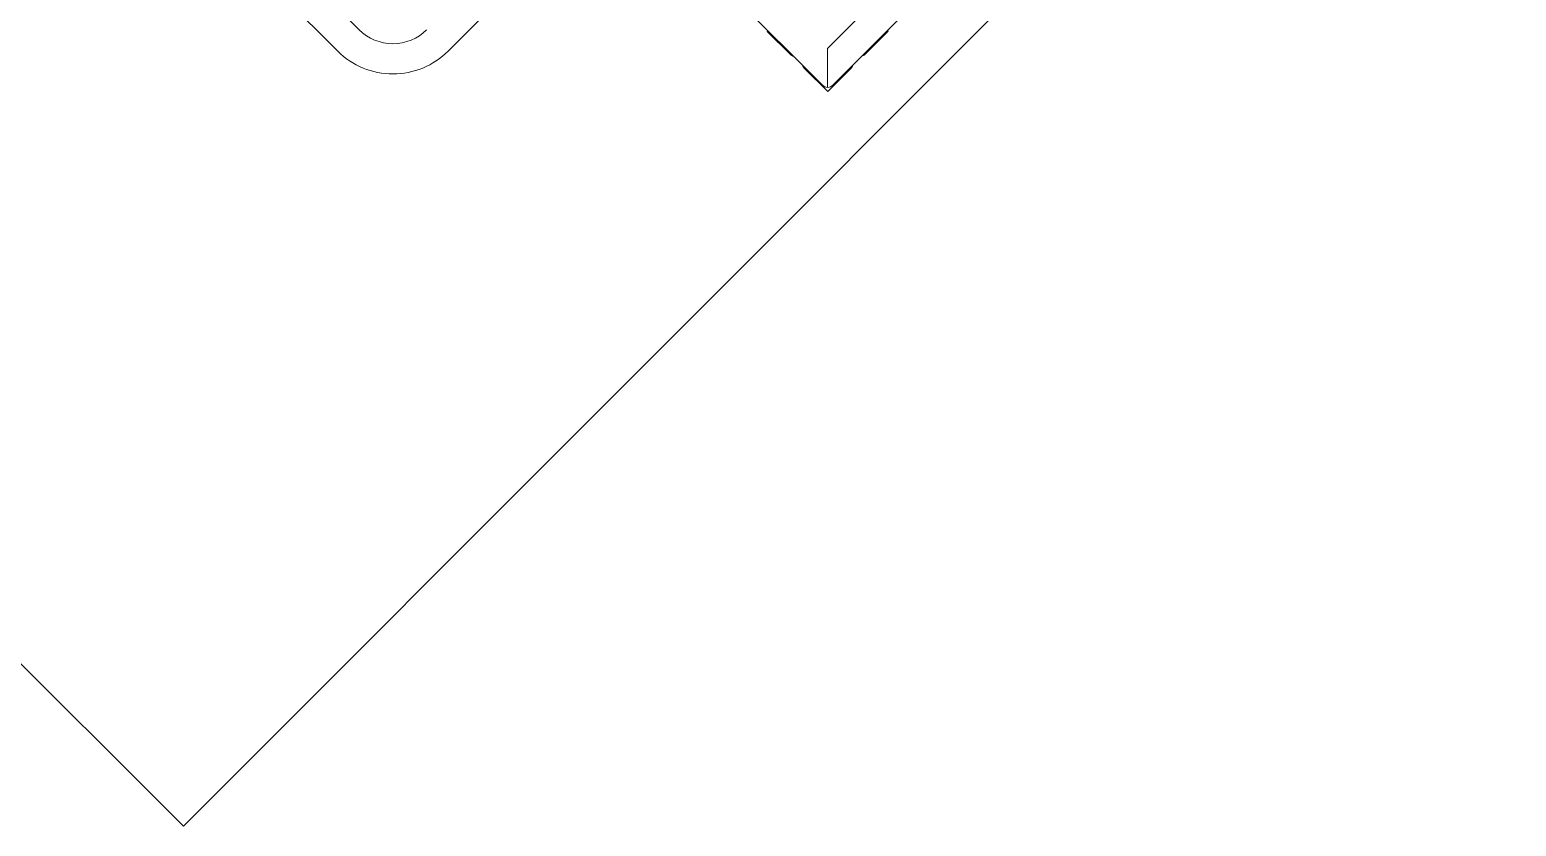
# Model space of a CAD drawing. Header units: metres. Extents: x 859577 to 860336, y 1645916 to 1646650.
# Drawn here: x 859963.66 to 859965.314, y 1646434.348 to 1646435.235 of the extents above; entities that cross this region are included whole.
import ezdxf

# ---------------------------------------------------------------- set-up
doc = ezdxf.new("R2010")
doc.units = ezdxf.units.M
doc.layers.add('A-ACCESORIOS', color=30, linetype='Continuous', lineweight=20)
doc.layers.add('PISO', color=31, linetype='Continuous', lineweight=15)

# ---------------------------------------------------------------- blocks, each defined once
blk = doc.blocks.new('vr10-13')
at = {"layer": 'A-ACCESORIOS', "linetype": 'Continuous', "lineweight": 0}
for p, q in [((4.0441, 0.3156), (4.0441, 1.1926)), ((4.0111, 0.4006), (4.0111, 0.3406)), ((4.0111, 0.3406), (4.0111, 0.4006)), ((4.0441, 0.4016), (4.0451, 0.4016)), ((4.0451, 0.4016), (4.0451, 0.3651)), ((4.0111, 0.3406), (4.0417, 0.31)), ((4.0111, 0.3406), (4.0417, 0.31)), ((4.0451, 0.3431), (4.0451, 0.3066)), ((4.0361, 0.3076), (3.1591, 0.3076)), ((3.9501, 0.3066), (3.9501, 0.3076)), ((3.9866, 0.3066), (3.9501, 0.3066)), ((4.0451, 0.3066), (4.0086, 0.3066)), ((3.7144, 0.0401), (3.7144, 0.2841)), ((3.4781, -0.013), (3.6276, -0.013)), ((3.4781, -0.0467), (3.6276, -0.0467))]:
    blk.add_line(p, q, dxfattribs=at)
for centre, radius, start, end in [((4.0371, 0.3651), 0.008, 331.045, 0), ((4.0371, 0.3431), 0.008, 0, 28.955), ((4.0361, 0.3156), 0.008, 315, 0), ((3.9866, 0.3146), 0.008, 270, 298.955), ((4.0086, 0.3146), 0.008, 241.045, 270), ((4.0361, 0.3156), 0.008, 270, 315), ((3.6276, 0.0401), 0.0531, 270, 0), ((3.6276, 0.0401), 0.0868, 270, 0)]:
    blk.add_arc(centre, radius, start, end, dxfattribs=at)

msp = doc.modelspace()

# ---------------------------------------------------------------- linework, layer by layer
at = {"layer": 'PISO'}
msp.add_lwpolyline([(859962.22773, 1646438.91519), (859965.31373, 1646435.83316), (859963.83078, 1646434.3483), (859960.74478, 1646437.43032)], close=True, dxfattribs=at)

# ---------------------------------------------------------------- block references
at = {"layer": 'A-ACCESORIOS', "rotation": 315.0369750842424}
msp.add_blockref('vr10-13', (859961.46879, 1646437.80741), dxfattribs=at)

doc.saveas('drawing.dxf')
